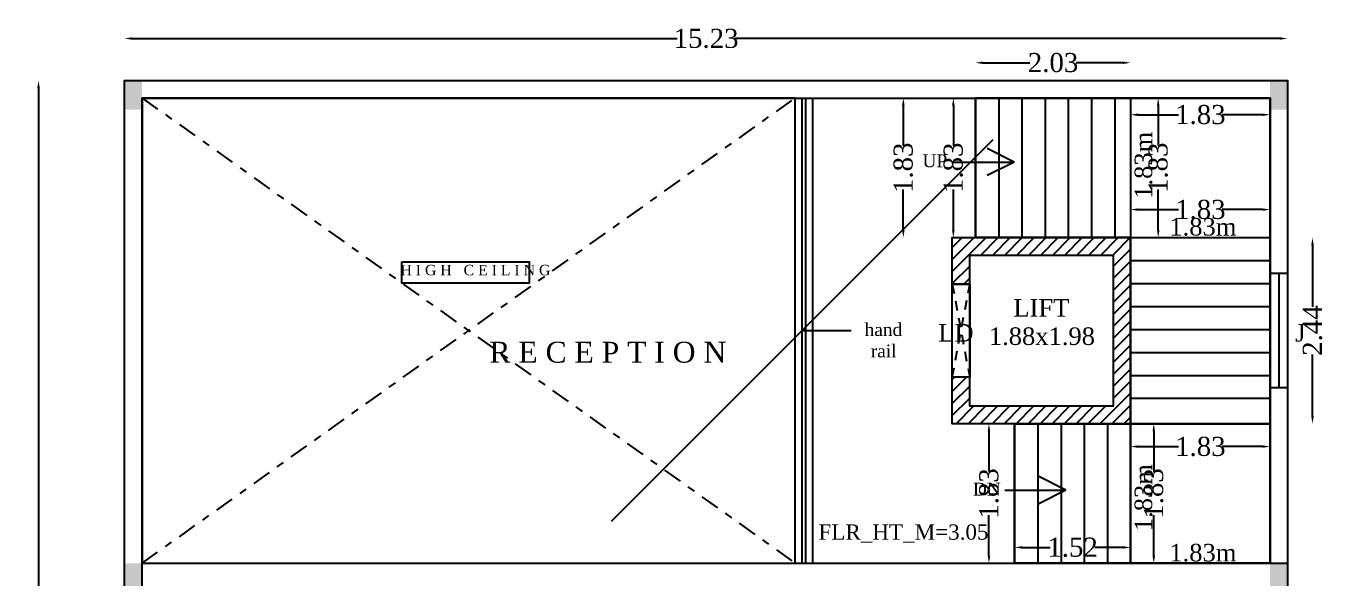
# Model space of a CAD drawing. Header units: metres. Extents: x 3520 to 17931, y 2577 to 6638.
# Drawn here: x 3549.74 to 3566.75, y 2679.11 to 2686.34 of the extents above; entities that cross this region are included whole.
import ezdxf

# ---------------------------------------------------------------- set-up
doc = ezdxf.new("R2010")
doc.units = ezdxf.units.M
doc.header["$MEASUREMENT"] = 0
doc.linetypes.add('DASHDOT2', pattern=[0.5, 0.25, -0.125, 0, -0.125])
doc.linetypes.add('HIDDEN2', pattern=[0.1875, 0.125, -0.0625])
for name, color, linetype in [('BLK_1_FLR_1_BLT_UP_AREA', 7, 'Continuous'), ('BLK_1_FLR_1_BLT_UP_AREA_DEDUCT', 7, 'Continuous'), ('BLK_1_FLR_1_DA_LIFT', 7, 'Continuous'), ('BLK_1_FLR_1_EXIT_WIDTH_STAIR', 7, 'Continuous'), ('BLK_1_FLR_1_STAIR_1', 7, 'Continuous'), ('BLK_1_FLR_1_STAIR_1_FLIGHT_1', 7, 'Continuous'), ('BLK_1_FLR_1_STAIR_1_FLIGHT_2', 7, 'Continuous'), ('BLK_1_FLR_1_STAIR_1_FLIGHT_3', 7, 'Continuous'), ('BLK_1_FLR_1_STAIR_1_LANDING_1', 7, 'Continuous'), ('BLK_1_FLR_1_STAIR_1_LANDING_2', 7, 'Continuous')]:
    doc.layers.add(name, color=color, linetype=linetype)
doc.styles.add('ANAND', font='times.ttf')
doc.styles.get("Standard").update_dxf_attribs({"font": 'times.ttf'})
doc.dimstyles.new('STANDARD$0', dxfattribs={"dimtxt": 0.25, "dimasz": 0.1, "dimexe": 2, "dimexo": 2, "dimgap": 0, "dimtad": 0, "dimzin": 0, "dimdsep": 46, "dimtxsty": 'ANAND', "dimcen": 0.0625, "dimdle": 2.5, "dimse1": 1, "dimse2": 1, "dimclrd": 2, "dimclre": 9, "dimadec": 0, "dimazin": 0, "dimtfac": 1, "dimtix": 1, "dimtofl": 0, "dimtmove": 2, "dimatfit": 3, "dimldrblk": 'OBLIQUE', "dimfxl": 0, "dimtolj": 1, "dimtzin": 0, "dimarcsym": 0})
doc.dimstyles.new('WD', dxfattribs={"dimscale": 32, "dimtxt": 0.23, "dimasz": 0.055, "dimexe": 0.043281, "dimexo": 0.0625, "dimgap": 0.035312, "dimtad": 0, "dimzin": 3, "dimdsep": 46, "dimtxsty": 'Standard', "dimblk": 'OBLIQUE', "dimcen": 0.09, "dimse1": 1, "dimse2": 1, "dimclrd": 15, "dimclre": 15, "dimclrt": 11, "dimadec": 0, "dimazin": 0, "dimtfac": 1, "dimtofl": 0, "dimtmove": 1, "dimatfit": 3, "dimldrblk": 'OBLIQUE', "dimfxl": 0, "dimtolj": 1, "dimtzin": 0, "dimarcsym": 0})

# ---------------------------------------------------------------- blocks, each defined once
blk = doc.blocks.new('_Oblique')
at = {"color": 0, "linetype": 'ByBlock', "lineweight": -2}
blk.add_line((-0.5, -0.5), (0.5, 0.5), dxfattribs=at)
blk = doc.blocks.new('*D26')
at = {"color": 2, "lineweight": -2}
for p, q in [((3551.13, 2686.172), (3558.267, 2686.172)), ((3566.16, 2686.172), (3559.023, 2686.172))]:
    blk.add_line(p, q, dxfattribs=at)
at = {"color": 2}
for points in [[(3551.13, 2686.189), (3551.13, 2686.156), (3551.03, 2686.172)], [(3566.16, 2686.189), (3566.16, 2686.156), (3566.26, 2686.172)]]:
    blk.add_solid(points, dxfattribs=at)
at = {"layer": 'Defpoints', "color": 0}
for p in [(3551.03, 2686.172), (3551.03, 2684.29), (3566.26, 2684.29)]:
    blk.add_point(p, dxfattribs=at)
at = {"color": 0, "insert": (3558.645, 2686.172), "char_height": 0.25, "attachment_point": 5, "style": 'ANAND'}
blk.add_mtext('\\A1;15.23', dxfattribs=at)
blk = doc.blocks.new('*D25')
at = {"color": 2, "lineweight": -2}
for p, q in [((3549.902, 2685.521), (3549.902, 2656.169)), ((3549.902, 2626.017), (3549.902, 2655.369))]:
    blk.add_line(p, q, dxfattribs=at)
at = {"color": 2}
for points in [[(3549.885, 2685.521), (3549.919, 2685.521), (3549.902, 2685.621)], [(3549.885, 2626.017), (3549.919, 2626.017), (3549.902, 2625.917)]]:
    blk.add_solid(points, dxfattribs=at)
at = {"layer": 'Defpoints', "color": 0}
for p in [(3552.273, 2685.621), (3549.902, 2625.917), (3552.273, 2625.917)]:
    blk.add_point(p, dxfattribs=at)
at = {"color": 0, "insert": (3549.902, 2655.769), "char_height": 0.25, "attachment_point": 5, "rotation": 90, "style": 'ANAND'}
blk.add_mtext('\\A1;59.70', dxfattribs=at)
blk = doc.blocks.new('*D50')
at = {"layer": 'BLK_1_FLR_1_STAIR_1_FLIGHT_3', "color": 2, "lineweight": -2}
for p, q in [((3562.785, 2679.508), (3563.151, 2679.508)), ((3564.104, 2679.508), (3563.738, 2679.508))]:
    blk.add_line(p, q, dxfattribs=at)
at = {"layer": 'BLK_1_FLR_1_STAIR_1_FLIGHT_3', "color": 2}
for points in [[(3562.785, 2679.524), (3562.785, 2679.491), (3562.685, 2679.508)], [(3564.104, 2679.524), (3564.104, 2679.491), (3564.204, 2679.508)]]:
    blk.add_solid(points, dxfattribs=at)
at = {"layer": 'Defpoints', "color": 0}
for p in [(3564.204, 2679.508), (3562.685, 2679.3), (3564.204, 2679.3)]:
    blk.add_point(p, dxfattribs=at)
at = {"layer": 'BLK_1_FLR_1_STAIR_1_FLIGHT_3', "color": 0, "insert": (3563.445, 2679.508), "char_height": 0.25, "attachment_point": 5, "style": 'ANAND'}
blk.add_mtext('\\A1;1.52', dxfattribs=at)
blk = doc.blocks.new('*D51')
at = {"layer": 'BLK_1_FLR_1_STAIR_1_FLIGHT_2', "color": 2, "lineweight": -2}
for p, q in [((3566.587, 2683.465), (3566.587, 2682.659)), ((3566.587, 2681.228), (3566.587, 2682.034))]:
    blk.add_line(p, q, dxfattribs=at)
at = {"layer": 'BLK_1_FLR_1_STAIR_1_FLIGHT_2', "color": 2}
for points in [[(3566.57, 2683.465), (3566.603, 2683.465), (3566.587, 2683.565)], [(3566.57, 2681.228), (3566.603, 2681.228), (3566.587, 2681.128)]]:
    blk.add_solid(points, dxfattribs=at)
at = {"layer": 'Defpoints', "color": 0}
for p in [(3565.014, 2683.565), (3566.587, 2683.565), (3565.014, 2681.128)]:
    blk.add_point(p, dxfattribs=at)
at = {"layer": 'BLK_1_FLR_1_STAIR_1_FLIGHT_2', "color": 0, "insert": (3566.587, 2682.347), "char_height": 0.25, "attachment_point": 5, "rotation": 90, "style": 'ANAND'}
blk.add_mtext('\\A1;2.44', dxfattribs=at)
blk = doc.blocks.new('*D52')
at = {"layer": 'BLK_1_FLR_1_STAIR_1_FLIGHT_1', "color": 2, "lineweight": -2}
for p, q in [((3562.273, 2685.855), (3562.885, 2685.855)), ((3564.104, 2685.855), (3563.493, 2685.855))]:
    blk.add_line(p, q, dxfattribs=at)
at = {"layer": 'BLK_1_FLR_1_STAIR_1_FLIGHT_1', "color": 2}
for points in [[(3562.273, 2685.871), (3562.273, 2685.838), (3562.173, 2685.855)], [(3564.104, 2685.871), (3564.104, 2685.838), (3564.204, 2685.855)]]:
    blk.add_solid(points, dxfattribs=at)
at = {"layer": 'Defpoints', "color": 0}
for p in [(3564.204, 2685.855), (3562.173, 2685.393), (3564.204, 2685.393)]:
    blk.add_point(p, dxfattribs=at)
at = {"layer": 'BLK_1_FLR_1_STAIR_1_FLIGHT_1', "color": 0, "insert": (3563.189, 2685.855), "char_height": 0.25, "attachment_point": 5, "style": 'ANAND'}
blk.add_mtext('\\A1;2.03', dxfattribs=at)
blk = doc.blocks.new('*D53')
at = {"layer": 'BLK_1_FLR_1_STAIR_1_FLIGHT_1', "color": 2, "lineweight": -2}
for p, q in [((3561.883, 2685.293), (3561.883, 2684.765)), ((3561.883, 2683.665), (3561.883, 2684.193))]:
    blk.add_line(p, q, dxfattribs=at)
at = {"layer": 'BLK_1_FLR_1_STAIR_1_FLIGHT_1', "color": 2}
for points in [[(3561.866, 2685.293), (3561.9, 2685.293), (3561.883, 2685.393)], [(3561.866, 2683.665), (3561.9, 2683.665), (3561.883, 2683.565)]]:
    blk.add_solid(points, dxfattribs=at)
at = {"layer": 'Defpoints', "color": 0}
for p in [(3562.173, 2685.393), (3561.883, 2683.565), (3562.173, 2683.565)]:
    blk.add_point(p, dxfattribs=at)
at = {"layer": 'BLK_1_FLR_1_STAIR_1_FLIGHT_1', "color": 0, "insert": (3561.883, 2684.479), "char_height": 0.25, "attachment_point": 5, "rotation": 90, "style": 'ANAND'}
blk.add_mtext('\\A1;1.83', dxfattribs=at)
blk = doc.blocks.new('*D54')
at = {"layer": 'BLK_1_FLR_1_STAIR_1_FLIGHT_2', "color": 2, "lineweight": -2}
for p, q in [((3564.304, 2683.932), (3564.832, 2683.932)), ((3565.932, 2683.932), (3565.404, 2683.932))]:
    blk.add_line(p, q, dxfattribs=at)
at = {"layer": 'BLK_1_FLR_1_STAIR_1_FLIGHT_2', "color": 2}
for points in [[(3564.304, 2683.948), (3564.304, 2683.915), (3564.204, 2683.932)], [(3565.932, 2683.948), (3565.932, 2683.915), (3566.032, 2683.932)]]:
    blk.add_solid(points, dxfattribs=at)
at = {"layer": 'Defpoints', "color": 0}
for p in [(3566.032, 2683.932), (3564.204, 2683.565), (3566.032, 2683.565)]:
    blk.add_point(p, dxfattribs=at)
at = {"layer": 'BLK_1_FLR_1_STAIR_1_FLIGHT_2', "color": 0, "insert": (3565.118, 2683.932), "char_height": 0.25, "attachment_point": 5, "style": 'ANAND'}
blk.add_mtext('\\A1;1.83', dxfattribs=at)
blk = doc.blocks.new('*D55')
at = {"layer": 'BLK_1_FLR_1_STAIR_1_FLIGHT_3', "color": 2, "lineweight": -2}
for p, q in [((3562.349, 2681.028), (3562.349, 2680.5)), ((3562.349, 2679.4), (3562.349, 2679.928))]:
    blk.add_line(p, q, dxfattribs=at)
at = {"layer": 'BLK_1_FLR_1_STAIR_1_FLIGHT_3', "color": 2}
for points in [[(3562.333, 2681.028), (3562.366, 2681.028), (3562.349, 2681.128)], [(3562.333, 2679.4), (3562.366, 2679.4), (3562.349, 2679.3)]]:
    blk.add_solid(points, dxfattribs=at)
at = {"layer": 'Defpoints', "color": 0}
for p in [(3562.685, 2681.128), (3562.349, 2679.3), (3562.685, 2679.3)]:
    blk.add_point(p, dxfattribs=at)
at = {"layer": 'BLK_1_FLR_1_STAIR_1_FLIGHT_3', "color": 0, "insert": (3562.349, 2680.214), "char_height": 0.25, "attachment_point": 5, "rotation": 90, "style": 'ANAND'}
blk.add_mtext('\\A1;1.83', dxfattribs=at)
blk = doc.blocks.new('*D63')
at = {"layer": 'BLK_1_FLR_1_STAIR_1_LANDING_2', "color": 2, "lineweight": -2}
for p, q in [((3564.508, 2681.028), (3564.508, 2680.5)), ((3564.508, 2679.4), (3564.508, 2679.928))]:
    blk.add_line(p, q, dxfattribs=at)
at = {"layer": 'BLK_1_FLR_1_STAIR_1_LANDING_2', "color": 2}
for points in [[(3564.491, 2681.028), (3564.525, 2681.028), (3564.508, 2681.128)], [(3564.491, 2679.4), (3564.525, 2679.4), (3564.508, 2679.3)]]:
    blk.add_solid(points, dxfattribs=at)
at = {"layer": 'Defpoints', "color": 0}
for p in [(3564.478, 2681.128), (3564.478, 2679.3), (3564.508, 2679.3)]:
    blk.add_point(p, dxfattribs=at)
at = {"layer": 'BLK_1_FLR_1_STAIR_1_LANDING_2', "color": 0, "insert": (3564.508, 2680.214), "char_height": 0.25, "attachment_point": 5, "rotation": 90, "style": 'ANAND'}
blk.add_mtext('\\A1;1.83', dxfattribs=at)
blk = doc.blocks.new('*D64')
at = {"layer": 'BLK_1_FLR_1_STAIR_1_LANDING_2', "color": 2, "lineweight": -2}
for p, q in [((3564.304, 2680.828), (3564.832, 2680.828)), ((3565.932, 2680.828), (3565.404, 2680.828))]:
    blk.add_line(p, q, dxfattribs=at)
at = {"layer": 'BLK_1_FLR_1_STAIR_1_LANDING_2', "color": 2}
for points in [[(3564.304, 2680.845), (3564.304, 2680.811), (3564.204, 2680.828)], [(3565.932, 2680.845), (3565.932, 2680.811), (3566.032, 2680.828)]]:
    blk.add_solid(points, dxfattribs=at)
at = {"layer": 'Defpoints', "color": 0}
for p in [(3564.204, 2680.878), (3566.032, 2680.878), (3566.032, 2680.828)]:
    blk.add_point(p, dxfattribs=at)
at = {"layer": 'BLK_1_FLR_1_STAIR_1_LANDING_2', "color": 0, "insert": (3565.118, 2680.828), "char_height": 0.25, "attachment_point": 5, "style": 'ANAND'}
blk.add_mtext('\\A1;1.83', dxfattribs=at)
blk = doc.blocks.new('*D65')
at = {"layer": 'BLK_1_FLR_1_STAIR_1_LANDING_1', "color": 2, "lineweight": -2}
for p, q in [((3564.304, 2685.174), (3564.832, 2685.174)), ((3565.932, 2685.174), (3565.404, 2685.174))]:
    blk.add_line(p, q, dxfattribs=at)
at = {"layer": 'BLK_1_FLR_1_STAIR_1_LANDING_1', "color": 2}
for points in [[(3564.304, 2685.19), (3564.304, 2685.157), (3564.204, 2685.174)], [(3565.932, 2685.19), (3565.932, 2685.157), (3566.032, 2685.174)]]:
    blk.add_solid(points, dxfattribs=at)
at = {"layer": 'Defpoints', "color": 0}
for p in [(3564.204, 2685.183), (3566.032, 2685.183), (3566.032, 2685.174)]:
    blk.add_point(p, dxfattribs=at)
at = {"layer": 'BLK_1_FLR_1_STAIR_1_LANDING_1', "color": 0, "insert": (3565.118, 2685.174), "char_height": 0.25, "attachment_point": 5, "style": 'ANAND'}
blk.add_mtext('\\A1;1.83', dxfattribs=at)
blk = doc.blocks.new('*D66')
at = {"layer": 'BLK_1_FLR_1_STAIR_1_LANDING_1', "color": 2, "lineweight": -2}
for p, q in [((3564.566, 2685.293), (3564.566, 2684.765)), ((3564.566, 2683.665), (3564.566, 2684.193))]:
    blk.add_line(p, q, dxfattribs=at)
at = {"layer": 'BLK_1_FLR_1_STAIR_1_LANDING_1', "color": 2}
for points in [[(3564.55, 2685.293), (3564.583, 2685.293), (3564.566, 2685.393)], [(3564.55, 2683.665), (3564.583, 2683.665), (3564.566, 2683.565)]]:
    blk.add_solid(points, dxfattribs=at)
at = {"layer": 'Defpoints', "color": 0}
for p in [(3564.566, 2685.393), (3564.566, 2683.565), (3564.566, 2683.565)]:
    blk.add_point(p, dxfattribs=at)
at = {"layer": 'BLK_1_FLR_1_STAIR_1_LANDING_1', "color": 0, "insert": (3564.566, 2684.479), "char_height": 0.25, "attachment_point": 5, "rotation": 90, "style": 'ANAND'}
blk.add_mtext('\\A1;1.83', dxfattribs=at)
blk = doc.blocks.new('*D74')
at = {"layer": 'BLK_1_FLR_1_EXIT_WIDTH_STAIR', "color": 2, "lineweight": -2}
for p, q in [((3561.228, 2685.293), (3561.228, 2684.765)), ((3561.228, 2683.665), (3561.228, 2684.193))]:
    blk.add_line(p, q, dxfattribs=at)
at = {"layer": 'BLK_1_FLR_1_EXIT_WIDTH_STAIR', "color": 2}
for points in [[(3561.211, 2685.293), (3561.245, 2685.293), (3561.228, 2685.393)], [(3561.211, 2683.665), (3561.245, 2683.665), (3561.228, 2683.565)]]:
    blk.add_solid(points, dxfattribs=at)
at = {"layer": 'Defpoints', "color": 0}
for p in [(3562.173, 2685.393), (3561.228, 2683.565), (3562.173, 2683.565)]:
    blk.add_point(p, dxfattribs=at)
at = {"layer": 'BLK_1_FLR_1_EXIT_WIDTH_STAIR', "color": 0, "insert": (3561.228, 2684.479), "char_height": 0.25, "attachment_point": 5, "rotation": 90, "style": 'ANAND'}
blk.add_mtext('\\A1;1.83', dxfattribs=at)

msp = doc.modelspace()

# ---------------------------------------------------------------- hatches: boundary and pattern name
h = msp.add_hatch(color=256)
h.paths.add_polyline_path([(3551.258, 2685.621), (3551.144, 2685.621), (3551.144, 2685.355), (3551.258, 2685.355)])
h.paths.add_polyline_path([(3551.144, 2685.621), (3551.03, 2685.621), (3551.03, 2685.355), (3551.144, 2685.355)])
h.paths.add_polyline_path([(3551.258, 2685.355), (3551.144, 2685.355), (3551.144, 2685.24), (3551.258, 2685.24)])
h.paths.add_polyline_path([(3551.144, 2685.355), (3551.03, 2685.355), (3551.03, 2685.24), (3551.144, 2685.24)])
h = msp.add_hatch(color=256)
h.paths.add_polyline_path([(3566.26, 2685.621), (3566.146, 2685.621), (3566.146, 2685.355), (3566.26, 2685.355)])
h.paths.add_polyline_path([(3566.146, 2685.621), (3566.032, 2685.621), (3566.032, 2685.355), (3566.146, 2685.355)])
h.paths.add_polyline_path([(3566.26, 2685.355), (3566.146, 2685.355), (3566.146, 2685.24), (3566.26, 2685.24)])
h.paths.add_polyline_path([(3566.146, 2685.355), (3566.032, 2685.355), (3566.032, 2685.24), (3566.146, 2685.24)])
h = msp.add_hatch()
h.set_pattern_fill('ANSI31', color=256, scale=0.888462)
h.set_pattern_definition([(45, (1519.64583, 3657.06344), (-0.0785296473, 0.0785296473), [])])
h.paths.add_polyline_path([(3564.204, 2683.565), (3561.869, 2683.565), (3561.869, 2682.956), (3562.097, 2682.956), (3562.097, 2683.337), (3563.976, 2683.337), (3563.976, 2681.357), (3562.097, 2681.357), (3562.097, 2681.737), (3561.869, 2681.737), (3561.869, 2681.128), (3564.204, 2681.128)])
h = msp.add_hatch(color=256)
h.paths.add_polyline_path([(3551.258, 2679.3), (3551.144, 2679.3), (3551.144, 2679.034), (3551.258, 2679.034)])
h.paths.add_polyline_path([(3551.144, 2679.3), (3551.03, 2679.3), (3551.03, 2679.034), (3551.144, 2679.034)])
h.paths.add_polyline_path([(3551.258, 2679.034), (3551.144, 2679.034), (3551.144, 2678.92), (3551.258, 2678.92)])
h.paths.add_polyline_path([(3551.144, 2679.034), (3551.03, 2679.034), (3551.03, 2678.92), (3551.144, 2678.92)])
h = msp.add_hatch(color=256)
h.paths.add_polyline_path([(3566.26, 2679.3), (3566.146, 2679.3), (3566.146, 2679.034), (3566.26, 2679.034)])
h.paths.add_polyline_path([(3566.146, 2679.3), (3566.032, 2679.3), (3566.032, 2679.034), (3566.146, 2679.034)])
h.paths.add_polyline_path([(3566.26, 2679.034), (3566.146, 2679.034), (3566.146, 2678.92), (3566.26, 2678.92)])
h.paths.add_polyline_path([(3566.146, 2679.034), (3566.032, 2679.034), (3566.032, 2678.92), (3566.146, 2678.92)])

# ---------------------------------------------------------------- linework, layer by layer
for p, q in [((3551.03, 2685.621), (3566.26, 2685.621)), ((3551.03, 2632.237), (3551.03, 2685.621)), ((3566.032, 2685.621), (3566.26, 2685.621)), ((3566.26, 2685.621), (3566.26, 2632.237)), ((3551.258, 2685.393), (3566.032, 2685.393)), ((3551.258, 2632.237), (3551.258, 2685.393)), ((3559.813, 2679.3), (3559.813, 2685.393)), ((3559.902, 2679.3), (3559.902, 2685.393)), ((3559.952, 2679.3), (3559.952, 2685.393)), ((3560.041, 2679.3), (3560.041, 2685.393)), ((3566.032, 2685.393), (3566.032, 2679.3)), ((3562.681, 2684.554), (3562.326, 2684.732)), ((3561.883, 2684.554), (3562.681, 2684.554)), ((3562.681, 2684.554), (3562.326, 2684.376)), ((3562.173, 2683.565), (3564.204, 2683.565)), ((3562.935, 2683.565), (3564.204, 2683.565)), ((3564.204, 2683.565), (3564.204, 2682.482)), ((3564.204, 2683.565), (3564.204, 2681.128)), ((3566.032, 2683.101), (3566.26, 2683.101)), ((3566.146, 2683.101), (3566.146, 2681.601)), ((3562.097, 2682.956), (3561.869, 2682.956)), ((3562.097, 2681.737), (3561.869, 2681.737)), ((3566.032, 2681.601), (3566.26, 2681.601)), ((3562.935, 2681.128), (3564.204, 2681.128)), ((3563.357, 2680.257), (3563.001, 2680.435)), ((3562.559, 2680.257), (3563.357, 2680.257)), ((3563.357, 2680.257), (3563.001, 2680.079)), ((3551.258, 2679.3), (3566.032, 2679.3)), ((3566.032, 2679.3), (3566.26, 2679.3))]:
    msp.add_line(p, q)
at = {"linetype": 'DASHDOT2'}
for p, q in [((3551.258, 2679.3), (3559.813, 2685.393)), ((3551.258, 2685.393), (3559.813, 2679.3))]:
    msp.add_line(p, q, dxfattribs=at)
at = {"linetype": 'HIDDEN2'}
for p, q in [((3561.869, 2682.956), (3562.097, 2681.737)), ((3561.869, 2681.737), (3562.097, 2682.945)), ((3564.204, 2682.482), (3564.204, 2681.128)), ((3564.204, 2681.128), (3562.935, 2681.128))]:
    msp.add_line(p, q, dxfattribs=at)
for points in [[(3551.03, 2685.621), (3566.26, 2685.621), (3566.26, 2625.917), (3551.03, 2625.917)], [(3554.661, 2683.249), (3556.327, 2683.249), (3556.327, 2682.97), (3554.661, 2682.97)], [(3561.869, 2682.956), (3562.097, 2682.956), (3562.097, 2681.737), (3561.869, 2681.737)]]:
    msp.add_lwpolyline(points, close=True)
for points in [[(3561.869, 2682.956), (3561.869, 2683.565), (3564.204, 2683.565), (3564.204, 2681.128), (3561.869, 2681.128), (3561.869, 2681.737)], [(3562.097, 2682.956), (3562.097, 2683.337), (3563.976, 2683.337), (3563.976, 2681.357), (3562.097, 2681.357), (3562.097, 2681.737)], [(3551.03, 2672.171), (3551.03, 2679.3)]]:
    msp.add_lwpolyline(points)
at = {"layer": 'BLK_1_FLR_1_BLT_UP_AREA', "color": 18}
msp.add_lwpolyline([(3566.26, 2625.917), (3551.03, 2625.917), (3551.03, 2685.621), (3566.26, 2685.621)], close=True, dxfattribs=at)
at = {"layer": 'BLK_1_FLR_1_BLT_UP_AREA_DEDUCT', "color": 18}
msp.add_lwpolyline([(3551.258, 2679.3), (3559.813, 2679.3), (3559.813, 2685.393), (3551.258, 2685.393)], close=True, dxfattribs=at)
at = {"layer": 'BLK_1_FLR_1_DA_LIFT', "color": 30}
msp.add_lwpolyline([(3562.097, 2683.337), (3563.976, 2683.337), (3563.976, 2681.357), (3562.097, 2681.357)], close=True, dxfattribs=at)
at = {"layer": 'BLK_1_FLR_1_STAIR_1_FLIGHT_1', "color": 7}
for p, q in [((3562.173, 2685.393), (3562.173, 2683.565)), ((3562.477, 2685.393), (3562.477, 2683.565)), ((3562.781, 2685.393), (3562.781, 2683.565)), ((3563.085, 2685.393), (3563.085, 2683.565)), ((3563.389, 2685.393), (3563.389, 2683.565)), ((3563.693, 2685.393), (3563.693, 2683.565)), ((3563.997, 2685.393), (3563.997, 2683.565))]:
    msp.add_line(p, q, dxfattribs=at)
msp.add_lwpolyline([(3562.173, 2685.393), (3564.204, 2685.393), (3564.204, 2683.565), (3562.173, 2683.565)], close=True, dxfattribs=at)
at = {"layer": 'BLK_1_FLR_1_STAIR_1_FLIGHT_2', "color": 7}
for p, q in [((3564.204, 2683.565), (3566.032, 2683.565)), ((3564.204, 2683.264), (3566.032, 2683.264)), ((3564.204, 2682.964), (3566.032, 2682.964)), ((3564.204, 2682.663), (3566.032, 2682.663)), ((3564.204, 2682.362), (3566.032, 2682.362)), ((3564.204, 2682.061), (3566.032, 2682.061)), ((3564.204, 2681.76), (3566.032, 2681.76)), ((3564.204, 2681.46), (3566.032, 2681.46)), ((3564.204, 2681.128), (3566.032, 2681.128))]:
    msp.add_line(p, q, dxfattribs=at)
msp.add_lwpolyline([(3564.204, 2683.565), (3566.032, 2683.565), (3566.032, 2681.128), (3564.204, 2681.128)], close=True, dxfattribs=at)
at = {"layer": 'BLK_1_FLR_1_STAIR_1_FLIGHT_3', "color": 7}
for p, q in [((3562.685, 2681.128), (3562.685, 2679.3)), ((3562.989, 2681.128), (3562.989, 2679.3)), ((3563.293, 2681.128), (3563.293, 2679.3)), ((3563.597, 2681.128), (3563.597, 2679.3)), ((3563.9, 2681.128), (3563.9, 2679.3)), ((3564.204, 2681.128), (3564.204, 2679.3))]:
    msp.add_line(p, q, dxfattribs=at)
at = {"layer": 'BLK_1_FLR_1_STAIR_1_FLIGHT_3', "color": 1}
msp.add_lwpolyline([(3562.173, 2685.393), (3562.173, 2683.565), (3564.204, 2683.565), (3564.204, 2681.128), (3562.685, 2681.128), (3562.685, 2679.3), (3566.032, 2679.3), (3566.032, 2685.393), (3562.173, 2685.393)], dxfattribs=at)
at = {"layer": 'BLK_1_FLR_1_STAIR_1_FLIGHT_3', "color": 7}
msp.add_lwpolyline([(3562.685, 2681.128), (3564.204, 2681.128), (3564.204, 2679.3), (3562.685, 2679.3)], close=True, dxfattribs=at)
at = {"layer": 'BLK_1_FLR_1_STAIR_1_LANDING_1', "color": 7}
msp.add_lwpolyline([(3564.204, 2683.565), (3566.032, 2683.565), (3566.032, 2685.393), (3564.204, 2685.393)], close=True, dxfattribs=at)
at = {"layer": 'BLK_1_FLR_1_STAIR_1_LANDING_2', "color": 7}
msp.add_lwpolyline([(3564.204, 2681.128), (3566.032, 2681.128), (3566.032, 2679.3), (3564.204, 2679.3)], close=True, dxfattribs=at)

# ---------------------------------------------------------------- texts
for s, rotation, p in [('1.83m', 90, (3564.487, 2684.073)), ('LIFT', 360, (3562.669, 2682.53)), ('LD', 360, (3561.685, 2682.203)), ('J', 360, (3566.361, 2682.203)), ('1.88x1.98', 360, (3562.348, 2682.159)), ('1.83m', 90, (3564.487, 2679.72))]:
    msp.add_text(s, height=0.23, rotation=rotation).set_placement(p)
for p in [(3564.712, 2683.592), (3564.712, 2679.324)]:
    msp.add_text('1.83m', height=0.23).set_placement(p)
for s, insert, char_height, width, attachment_point in [('{\\W0.180809; }UP', (3561.465, 2684.484), 0.16769, 0.32886, 7), ('H I G H   C E I L I N G', (3556.606, 2683.208), 0.13691, 2.21224, 3), ('{\\W2.783605; }hand \\P{\\W4.052159; }rail', (3560.545, 2682.444), 0.16769, 0.82494, 1), ('R E C E P T I O N', (3558.909, 2682.201), 0.27383, 4.42449, 3), ('DN', (3562.14, 2680.186), 0.1677, 0.32886, 7)]:
    msp.add_mtext(s, dxfattribs=dict(insert=insert, char_height=char_height, width=width, attachment_point=attachment_point))
at = {"layer": 'BLK_1_FLR_1_STAIR_1', "color": 1, "insert": (3560.117, 2679.809), "char_height": 0.2, "attachment_point": 1}
msp.add_mtext_dynamic_manual_height_columns('FLR_HT_M=3.05', width=2.8071, gutter_width=1, heights=[0], dxfattribs=at)

# ---------------------------------------------------------------- dimensions: what is measured, and where the dimension line sits
dim = msp.add_linear_dim(base=(3551.03, 2686.172), p1=(3566.26, 2684.29), p2=(3551.03, 2684.29), dimstyle='STANDARD$0', override={"dimfxl": 0.18})
dim.commit()
dim.dimension.update_dxf_attribs({"geometry": '*D26', "text_midpoint": (3558.645, 2686.172)})
dim = msp.add_linear_dim(base=(3549.902, 2625.917), p1=(3552.273, 2685.621), p2=(3552.273, 2625.917), angle=90, dimstyle='STANDARD$0', override={"dimfxl": 0.18})
dim.commit()
dim.dimension.update_dxf_attribs({"geometry": '*D25', "text_midpoint": (3549.902, 2655.769)})
at = {"layer": 'BLK_1_FLR_1_EXIT_WIDTH_STAIR', "color": 1}
dim = msp.add_linear_dim(base=(3561.228, 2683.565), p1=(3562.173, 2685.393), p2=(3562.173, 2683.565), angle=90, dimstyle='STANDARD$0', dxfattribs=at)
dim.commit()
dim.dimension.update_dxf_attribs({"geometry": '*D74', "text_midpoint": (3561.228, 2684.479)})
at = {"layer": 'BLK_1_FLR_1_STAIR_1_FLIGHT_1', "color": 1}
dim = msp.add_linear_dim(base=(3564.204, 2685.855), p1=(3562.173, 2685.393), p2=(3564.204, 2685.393), dimstyle='STANDARD$0', dxfattribs=at)
dim.commit()
dim.dimension.update_dxf_attribs({"geometry": '*D52', "text_midpoint": (3563.189, 2685.855)})
at = {"layer": 'BLK_1_FLR_1_STAIR_1_FLIGHT_1', "color": 2}
dim = msp.add_linear_dim(base=(3561.883, 2683.565), p1=(3562.173, 2685.393), p2=(3562.173, 2683.565), angle=90, dimstyle='STANDARD$0', dxfattribs=at)
dim.commit()
dim.dimension.update_dxf_attribs({"geometry": '*D53', "text_midpoint": (3561.883, 2684.479)})
at = {"layer": 'BLK_1_FLR_1_STAIR_1_FLIGHT_2', "color": 2}
dim = msp.add_linear_dim(base=(3566.032, 2683.932), p1=(3564.204, 2683.565), p2=(3566.032, 2683.565), dimstyle='STANDARD$0', dxfattribs=at)
dim.commit()
dim.dimension.update_dxf_attribs({"geometry": '*D54', "text_midpoint": (3565.118, 2683.932)})
at = {"layer": 'BLK_1_FLR_1_STAIR_1_FLIGHT_2', "color": 1}
dim = msp.add_linear_dim(base=(3566.587, 2683.565), p1=(3565.014, 2681.128), p2=(3565.014, 2683.565), angle=90, dimstyle='STANDARD$0', dxfattribs=at)
dim.commit()
dim.dimension.update_dxf_attribs({"geometry": '*D51', "text_midpoint": (3566.587, 2682.347)})
at = {"layer": 'BLK_1_FLR_1_STAIR_1_FLIGHT_3', "color": 2}
dim = msp.add_linear_dim(base=(3562.349, 2679.3), p1=(3562.685, 2681.128), p2=(3562.685, 2679.3), angle=90, dimstyle='STANDARD$0', dxfattribs=at)
dim.commit()
dim.dimension.update_dxf_attribs({"geometry": '*D55', "text_midpoint": (3562.349, 2680.214)})
at = {"layer": 'BLK_1_FLR_1_STAIR_1_FLIGHT_3', "color": 1}
dim = msp.add_linear_dim(base=(3564.204, 2679.508), p1=(3562.685, 2679.3), p2=(3564.204, 2679.3), dimstyle='STANDARD$0', dxfattribs=at)
dim.commit()
dim.dimension.update_dxf_attribs({"geometry": '*D50', "text_midpoint": (3563.445, 2679.508)})
at = {"layer": 'BLK_1_FLR_1_STAIR_1_LANDING_1', "color": 2}
dim = msp.add_linear_dim(base=(3566.032, 2685.174), p1=(3564.204, 2685.183), p2=(3566.032, 2685.183), dimstyle='STANDARD$0', dxfattribs=at)
dim.commit()
dim.dimension.update_dxf_attribs({"geometry": '*D65', "text_midpoint": (3565.118, 2685.174)})
at = {"layer": 'BLK_1_FLR_1_STAIR_1_LANDING_1', "color": 1}
dim = msp.add_linear_dim(base=(3564.566, 2683.565), p1=(3564.566, 2685.393), p2=(3564.566, 2683.565), angle=90, dimstyle='STANDARD$0', dxfattribs=at)
dim.commit()
dim.dimension.update_dxf_attribs({"geometry": '*D66', "text_midpoint": (3564.566, 2684.479)})
at = {"layer": 'BLK_1_FLR_1_STAIR_1_LANDING_2', "color": 1}
dim = msp.add_linear_dim(base=(3564.508, 2679.3), p1=(3564.478, 2681.128), p2=(3564.478, 2679.3), angle=90, dimstyle='STANDARD$0', dxfattribs=at)
dim.commit()
dim.dimension.update_dxf_attribs({"geometry": '*D63', "text_midpoint": (3564.508, 2680.214)})
at = {"layer": 'BLK_1_FLR_1_STAIR_1_LANDING_2', "color": 2}
dim = msp.add_linear_dim(base=(3566.032, 2680.828), p1=(3564.204, 2680.878), p2=(3566.032, 2680.878), dimstyle='STANDARD$0', dxfattribs=at)
dim.commit()
dim.dimension.update_dxf_attribs({"geometry": '*D64', "text_midpoint": (3565.118, 2680.828)})

# ---------------------------------------------------------------- leaders
at = {"lineweight": 15}
msp.add_leader([(3559.902, 2682.347), (3560.543, 2682.347)], dimstyle='WD', override={"dimasz": 0.15625, "dimfxl": 6, "dimfxlon": 1}, dxfattribs=at)

doc.saveas('drawing.dxf')
